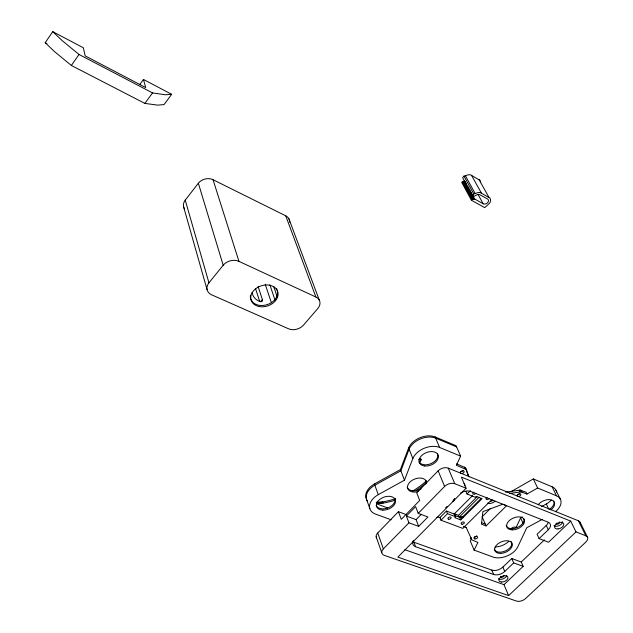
<?xml version="1.0" encoding="UTF-8"?>
<svg xmlns="http://www.w3.org/2000/svg" width="633" height="633" viewBox="0 0 633 633"><rect width="100%" height="100%" fill="white"/><g stroke="black" fill="none" stroke-linecap="round" stroke-linejoin="round"><path stroke-width="0.95" d="M454.621 498.717L454.399 500.561L452.595 501.201M366.452 498.978A16.885 10.983 -20.3 0 1 374.396 483.976L400.388 469.591L408.633 447.982A17.21 11.402 -22.1 0 1 435.18 436.968L456.1 445.719L460.626 456.148L456.425 465.326L466.157 469.464L468.934 476.863M391.154 519.796L375.519 514.083A17.012 10.975 -20.3 0 1 378.281 494.65L404.479 480.186L412.835 458.537L408.633 447.982M522.336 516.924L520.595 517.865L516.18 527.392L515.768 527.234A3.315 2.026 -23.3 0 0 510.831 529.022M471.545 538.311L470.279 540.906L474.101 550.109L493.162 557.08A15.991 9.669 -22.9 0 0 517.667 547.07L526.767 527.732L542.212 519.416M419.529 463.158L421.182 459.803L420.692 458.593L419.418 458.561L419.908 459.772L421.182 459.803M474.101 550.109L477.915 542.41L471.83 539.902L466.125 527.297M143.454 79.449L171.662 94.309L164.058 104.58L157.649 105.125L144.862 103.401L71.363 65.46L54.612 51.7L45.196 42.735L52.745 31.65L83.35 47.776L85.186 55.886L145.732 87.599L143.454 79.449L139.656 84.672M71.363 65.46L79.014 54.47L152.545 92.916L165.292 94.776L171.662 94.309M144.862 103.401L152.545 92.916M184.425 208.827A10.587 8.53 -15 0 1 185.24 200.131L198.351 183.23A10.65 8.648 -16 0 1 213.036 179.725L285.736 215.821A10.263 8.071 -19.8 0 1 289.7 222.215M208.945 282.832L223.196 265.235A11.441 8.83 -16.7 0 1 238.95 261.366L315.899 297.027A10.998 8.197 -20 0 1 317.766 308.556L303.539 325.069A10.927 8.087 -19.1 0 1 288.656 328.828L211.667 294.843A11.37 8.696 -15.9 0 1 208.945 282.832L185.24 200.131M260.582 301.64L262.363 299.504L258.122 286.527M480.684 182.257A5.562 4.225 -29.6 0 0 479.854 180.223L470.501 174.874A5.61 4.281 -29.5 0 0 466.434 175.412L463.965 176.109L462.628 177.644L472.36 195.455L474.22 196.277L476.902 194.829A3.379 2.548 -29.3 0 1 479.347 194.505L487.45 198.928A3.363 2.516 -29.4 0 1 487.647 202.647A3.363 2.516 -29.4 0 1 483.161 203.755L474.687 199.039L472.606 199.3L471.435 200.265L484.72 207.648L488.17 204.514A5.65 4.233 -29.4 0 0 489.815 197.987L480.36 192.646A5.705 4.296 -29.3 0 0 476.238 193.2L473.729 193.904L472.36 195.455M466.798 184.607L464.946 181.212L462.889 181.465L461.742 182.423L471.435 200.265M376.572 537.892A7.232 4.566 -20 0 1 377.727 532.978L398.418 511.686L406.623 514.732M580.334 523.388A6.931 4.154 -24.7 0 0 578.435 520.785L448.211 468.119A7.43 4.819 -22.3 0 0 438.147 470.802L416.728 492.846L419.703 500.458L401.275 519.337L398.418 511.686M406.386 516.053L415.612 506.614L418.215 513.347L427.932 516.979L418.658 526.379L408.942 522.811L406.386 516.053L416.079 519.646L418.658 526.379M578.435 520.785L585.905 535.835A7.003 4.146 -24.7 0 1 585.849 542.07L525.619 598.525A6.813 3.948 -22.7 0 1 516.496 601.073L384.271 555.355A7.311 4.558 -20 0 1 383.353 548.89L408.942 522.811M418.215 513.347L444.611 486.445A7.509 4.811 -22.3 0 1 454.779 483.715L466.11 488.217L397.833 557.119L508.631 595.598L576.006 531.894L585.905 535.835M416.079 519.646L421.341 514.281M445.64 507.808L447.017 506.416M453.204 500.173L454.581 498.78M465.912 491.366L467.035 494.001L475.248 497.237L476.143 496.343L482.045 498.677L460.753 519.922L454.842 517.675L455.72 516.797L454.629 514.154L446.415 511.029L439.927 517.565L440.987 520.215L462.826 528.405L491.983 499.453M440.987 520.215L447.491 513.672L455.72 516.797M467.035 494.001L470.366 490.654M454.011 514.186L472.527 495.615M454.265 513.695L458.482 515.302L476.958 496.818M479.11 497.253L459.234 517.121L458.482 515.302M454.597 515.357L459.661 517.288L460.531 516.409L463.095 517.383M480.795 498.757L461.291 518.229L460.531 516.409M490.528 508.41L482.124 516.726L486.081 525.912L506.558 505.751L502.729 504.232L482.868 511.614L481.468 524.156L486.081 525.912M412.471 541.452A8.577 5.365 -20.9 0 0 413.911 542.22L491.833 570.119A8.229 4.929 -22.5 0 0 502.879 567.073L511.78 558.528L521.236 562.009L523.175 566.369L503.971 584.647L404.859 549.721M548.257 522.486A8.395 5.104 -24 0 1 546.255 525.437L537.085 534.236L539.094 538.588L548.534 542.22L570.705 521.109L576.006 531.894M413.911 542.22L415.604 546.714L493.685 574.511A8.253 4.922 -22.5 0 0 504.762 571.457L513.703 562.895L523.175 566.369M539.094 538.588L548.297 529.774A8.427 5.096 -24 0 0 548.162 522.193L470.572 491.422A8.775 5.562 -22.6 0 0 460.365 493.234M521.236 562.009L544.396 539.902M511.005 491.706L533.295 478.936L552.118 486.801A16.197 10.017 -24.4 0 1 556.573 492.094M509.351 493.487L521.157 491.865L526.965 494.088L537.631 487.996L556.526 495.813A16.308 10.001 -24.4 0 1 555.489 511.725M541.278 506.701L546.334 503.971A13.499 8.348 -24.4 0 0 551.264 500.125M376.184 502.27L382.609 501.89A59.779 39.705 -20.8 0 0 395.617 498.677M376.627 503.488L383.052 503.108A59.834 39.697 -20.8 0 0 395.214 500.173M505.609 492.142L520.318 490.077L526.126 492.3L526.965 494.088M436.865 517.375L438.811 517.145L440.631 517.826M418.682 459.637L419.908 459.772M376.611 503.844L387.586 507.911M463.38 526.387L466.11 527.416M481.618 522.7L485.305 524.108M570.705 521.109L461.354 477.1L466.11 488.217M456.543 463.87L465.374 467.652L468.46 475.976M435.18 436.968L439.595 447.444L460.626 456.148M456.622 446.914L435.686 438.171A17.226 11.402 -22.1 0 0 409.108 449.193L400.863 470.81L374.839 485.202A16.901 10.983 -20.3 0 0 367.433 501.146M45.196 42.735L46.945 43.645M79.014 54.47L62.208 40.647L52.745 31.65M478.952 179.495L488.898 197.259M471.071 538.09L470.73 537.472L471.482 539.284M471.49 175.262L481.365 193.025M478.01 194.418L483.161 203.755M465.508 175.974L475.288 193.761M463.965 176.109L473.729 193.904M467.732 186.3L474.687 199.039M464.305 181.133L474.046 198.968M463.593 181.22L473.326 199.055M462.889 181.465L472.606 199.3M462.264 181.829L471.973 199.672M580.121 522.304L587.59 537.346M555.98 490.211L560.403 499.215M552.118 486.801L556.526 495.813M546.334 503.971L548.843 509.201M533.295 478.936L537.631 487.996M546.255 525.437L548.297 529.774M521.26 490.314L522.098 492.102M520.318 490.077L521.157 491.865M519.234 490.061L520.065 491.849M520.595 517.865L523 523.127M511.78 558.528L513.703 562.895M465.943 468.594L466.735 470.414M464.606 467.17L465.39 468.982M502.879 567.073L504.762 571.457M503.971 584.647L508.631 595.598M491.833 570.119L493.685 574.511M448.211 468.119L454.779 483.715M459.661 517.288L460.753 519.922M438.147 470.802L444.611 486.445M446.415 511.029L447.491 513.672M400.388 469.591L404.479 480.186M288.925 218.796L319.246 300.01M285.736 215.821L315.899 297.027M382.609 501.89L383.052 503.108M381.288 502.151L381.731 503.37M374.396 483.976L378.281 494.65M379.966 502.317L380.409 503.544M378.669 502.396L379.112 503.623M377.403 502.38L377.846 503.599M366.499 499.2L369.854 508.679M377.727 532.978L383.353 548.89M376.16 536.776L381.754 552.688M273.733 286.591L277.191 296.774M269.848 284.739L275.157 300.493M265.227 284.257L271.399 302.788M255.479 288.426L259.688 301.419M252.045 292.478L252.931 295.263A5.974 2.5 39.7 0 0 258.85 301.11A5.974 2.5 39.7 0 0 262.363 299.504M213.036 179.725L238.95 261.366M198.351 183.23L223.196 265.235M183.578 206.762L207.078 289.661M276.542 288.703A13.95 10.555 -18 0 1 265.987 304.979A13.95 10.555 -18 0 1 250.391 295.207M437.371 453.394A10.104 6.647 -22.1 0 1 431.366 463.467A10.104 6.647 -22.1 0 1 419.046 461.853M425.922 480.392A9.954 6.457 -21.4 0 1 425.692 483.913M421 488.842A9.954 6.457 -21.4 0 1 407.248 487.315M394.873 498.741A9.914 6.401 -20.3 0 1 387.436 508.077A9.914 6.401 -20.3 0 1 376.152 505.253M418.334 491.437A9.97 6.457 -21.4 0 1 407.51 487.584A9.97 6.457 -21.4 0 1 416.925 478.358A9.97 6.457 -21.4 0 1 426.618 483.319M412.835 458.537A17.344 11.402 -22.1 0 1 439.595 447.444M553.756 501.107A9.503 5.832 -24.4 0 1 549.689 509.13M523.934 519.06A9.455 5.8 -23.5 0 1 516.362 527.882A9.455 5.8 -23.5 0 1 506.178 525.335M510.966 541.31A9.321 5.642 -22.9 0 1 505.712 550.813A9.321 5.642 -22.9 0 1 494.254 549.159M538.216 504.715A9.511 5.832 -24.4 0 1 551.936 500.141A9.511 5.832 -24.4 0 1 550.908 509.85M508.679 541.413A13.238 8.071 -22.9 0 1 495.133 546.944M476.776 535.692A1.891 1.163 -22.3 0 1 474.188 537.132M519.812 493.526A1.931 1.203 -23.9 0 1 517.335 494.658M463.158 470.501A1.986 1.282 -22.8 0 1 460.61 471.672M493.17 500.22A5.523 3.474 -23.2 0 1 490.583 501.407M495.03 501.154A5.531 3.474 -23.2 0 1 487.6 503.164M426.515 482.449A59.834 39.697 -20.8 0 1 416.277 490.29M426.033 481.238A59.779 39.705 -20.8 0 1 412.787 490.939M488.953 498.527A1.67 1.052 -23.1 0 1 486.326 499.358A1.67 1.052 -23.1 0 1 487.07 497.419M475.802 493.313A1.677 1.068 -22.9 0 1 473.152 494.144A1.677 1.068 -22.9 0 1 473.888 492.189M415.604 546.714A8.609 5.357 -20.9 0 1 413.515 540.527M464.029 483.343A5.167 3.307 -22.6 0 1 464.717 485.788M506.685 575.682A4.771 2.825 -22.5 0 1 503.013 578.871A4.771 2.825 -22.5 0 1 498.424 578.689M562.508 521.687A4.89 2.951 -24.4 0 1 559.113 525.627A4.89 2.951 -24.4 0 1 553.907 525.604M503.947 575.674A1.772 1.052 -22.5 0 1 502.104 577.28A1.772 1.052 -22.5 0 1 500.624 576.307M559.366 521.964A1.82 1.1 -24.4 0 1 558.124 524.037A1.82 1.1 -24.4 0 1 556.225 523.103M259.301 306.562A13.966 10.563 -18 0 0 277.942 292.581A13.966 10.563 -18 0 0 255.961 288.506A13.966 10.563 -18 0 0 259.301 306.562M461.386 473.492A1.986 1.282 -22.8 0 0 464.139 471.593A1.986 1.282 -22.8 0 0 461.212 471.205A1.986 1.282 -22.8 0 0 461.386 473.492M518.158 496.446A1.931 1.203 -23.9 0 0 520.856 494.618A1.931 1.203 -23.9 0 0 518.071 494.27A1.931 1.203 -23.9 0 0 518.158 496.446M474.948 538.944A1.891 1.163 -22.3 0 0 477.575 537.172A1.891 1.163 -22.3 0 0 474.797 536.871A1.891 1.163 -22.3 0 0 474.948 538.944M382.902 510.127A9.922 6.401 -20.3 0 0 395.34 499.975A9.922 6.401 -20.3 0 0 379.634 499.516A9.922 6.401 -20.3 0 0 382.902 510.127M424.411 465.959A10.112 6.647 -22.1 0 0 438.376 456.274A10.112 6.647 -22.1 0 0 423.303 454.209A10.112 6.647 -22.1 0 0 424.411 465.959M500.497 553.392A9.329 5.642 -22.9 0 0 512.208 543.802A9.329 5.642 -22.9 0 0 497.744 543.976A9.329 5.642 -22.9 0 0 500.497 553.392M512.247 529.876A9.463 5.792 -23.5 0 0 524.48 520.255A9.463 5.792 -23.5 0 0 510.048 519.97A9.463 5.792 -23.5 0 0 512.247 529.876M448.797 519.226A1.662 1.044 -21.9 0 0 451.092 517.659A1.662 1.044 -21.9 0 0 448.631 517.383A1.662 1.044 -21.9 0 0 448.797 519.226M461.995 524.203A1.654 1.029 -22.2 0 0 464.29 522.652A1.654 1.029 -22.2 0 0 461.853 522.375A1.654 1.029 -22.2 0 0 461.995 524.203M501.281 582.012A4.779 2.825 -22.5 0 0 507.967 577.597A4.779 2.825 -22.5 0 0 501.027 576.932A4.779 2.825 -22.5 0 0 501.281 582.012M557.997 528.959A4.898 2.951 -24.4 0 0 563.639 523.594A4.898 2.951 -24.4 0 0 555.885 524.306A4.898 2.951 -24.4 0 0 557.997 528.959"/></g></svg>
